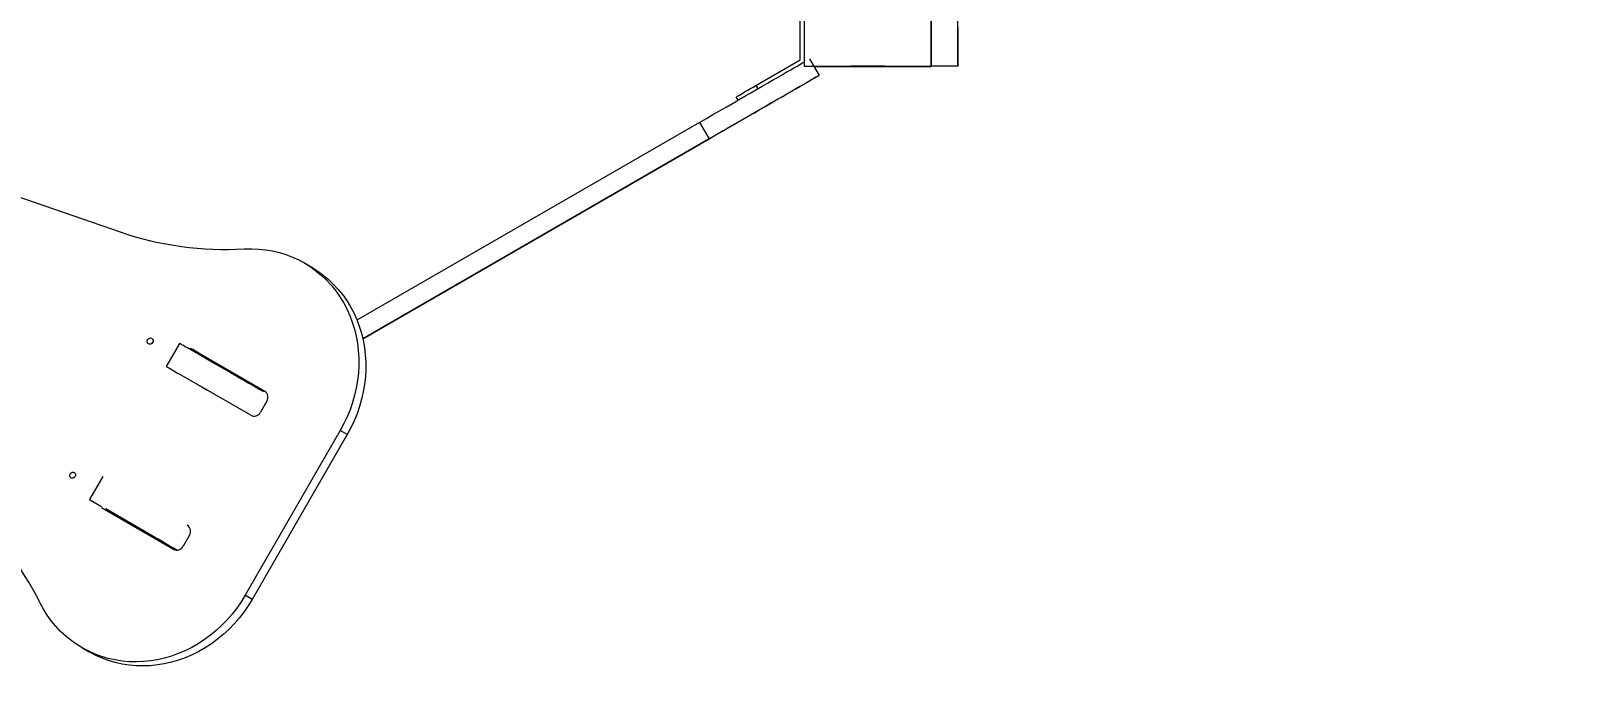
# Model space of a CAD drawing. Header units: millimetres. Extents: x -6431 to 4834, y -6422 to 4807.
# Drawn here: x 177 to 1394, y -1850 to -1339 of the extents above; entities that cross this region are included whole.
import ezdxf

# ---------------------------------------------------------------- set-up
doc = ezdxf.new("R2010")
doc.units = ezdxf.units.MM
for name, color, linetype in [('DIKOM_ОБЪЕКТ', 7, 'Continuous'), ('DIKOM_РАЗМЕР_ЗОНА', 7, 'Continuous'), ('DIKOM_РАЗМЕР_ОБЪЕКТА', 7, 'Continuous')]:
    doc.layers.add(name, color=color, linetype=linetype)
doc.styles.add('style1', font='arial.ttf', dxfattribs={"width": 0.8})
doc.dimstyles.new('1-50', dxfattribs={"dimtxt": 300, "dimasz": 200, "dimexe": 100, "dimexo": 0, "dimgap": 100, "dimtad": 0, "dimdec": 0, "dimtxsty": 'style1', "dimcen": 0, "dimclrd": 7, "dimclre": 7, "dimadec": 1, "dimazin": 2, "dimtfac": 1, "dimtdec": 0, "dimtmove": 1, "dimatfit": 3, "dimfxl": 0, "dimlwd": 25, "dimlwe": 18, "dimarcsym": 0})

# ---------------------------------------------------------------- blocks, each defined once
blk = doc.blocks.new('*D13')
at = {"layer": 'Defpoints', "color": 0, "transparency": 16777216}
for p in [(-3965.6, 378.4), (3334.4, -1220.4), (3334.4, -3843.4)]:
    blk.add_point(p, dxfattribs=at)
at = {"layer": 'DIKOM_РАЗМЕР_ОБЪЕКТА', "color": 7, "lineweight": 18, "transparency": 16777216}
for p, q in [((-3965.6, 378.4), (-3965.6, -3943.4)), ((3334.4, -1220.4), (3334.4, -3943.4))]:
    blk.add_line(p, q, dxfattribs=at)
at = {"layer": 'DIKOM_РАЗМЕР_ОБЪЕКТА', "color": 7, "lineweight": 25, "transparency": 16777216}
for p, q in [((-3765.6, -3843.4), (-182.1, -3843.4)), ((3134.4, -3843.4), (731.8, -3843.4))]:
    blk.add_line(p, q, dxfattribs=at)
at = {"layer": 'DIKOM_РАЗМЕР_ОБЪЕКТА', "color": 7, "transparency": 16777216}
for points in [[(-3765.6, -3810), (-3765.6, -3876.7), (-3965.6, -3843.4)], [(3134.4, -3810), (3134.4, -3876.7), (3334.4, -3843.4)]]:
    blk.add_solid(points, dxfattribs=at)
at = {"layer": 'DIKOM_РАЗМЕР_ОБЪЕКТА', "color": 0, "transparency": 16777216, "insert": (274.9, -3843.4), "char_height": 300, "attachment_point": 5, "style": 'style1'}
blk.add_mtext('7300', dxfattribs=at)
blk = doc.blocks.new('*D16')
at = {"layer": 'Defpoints', "color": 0, "transparency": 16777216}
for p in [(-5966.6, 409.6), (4834.4, -963.9), (4834.4, -6224.9)]:
    blk.add_point(p, dxfattribs=at)
at = {"layer": 'DIKOM_РАЗМЕР_ЗОНА', "color": 7, "lineweight": 18, "transparency": 16777216}
for p, q in [((-5966.6, 409.6), (-5966.6, -6324.9)), ((4834.4, -963.9), (4834.4, -6324.9))]:
    blk.add_line(p, q, dxfattribs=at)
at = {"layer": 'DIKOM_РАЗМЕР_ЗОНА', "color": 7, "lineweight": 25, "transparency": 16777216}
for p, q in [((-5766.6, -6224.9), (924.4, -6224.9)), ((4634.4, -6224.9), (2004.2, -6224.9))]:
    blk.add_line(p, q, dxfattribs=at)
at = {"layer": 'DIKOM_РАЗМЕР_ЗОНА', "color": 7, "transparency": 16777216}
for points in [[(-5766.6, -6191.5), (-5766.6, -6258.2), (-5966.6, -6224.9)], [(4634.4, -6191.5), (4634.4, -6258.2), (4834.4, -6224.9)]]:
    blk.add_solid(points, dxfattribs=at)
at = {"layer": 'DIKOM_РАЗМЕР_ЗОНА', "color": 0, "transparency": 16777216, "insert": (1464.3, -6224.9), "char_height": 300, "attachment_point": 5, "style": 'style1'}
blk.add_mtext('10800', dxfattribs=at)

msp = doc.modelspace()

# ---------------------------------------------------------------- linework, layer by layer
at = {"layer": 'DIKOM_ОБЪЕКТ', "color": 7, "linetype": 'Continuous', "lineweight": 15}
for p, q in [((785.7, -1266.8), (785.7, -1366.8)), ((885.7, -1366.8), (885.7, -1266.8)), ((782.7, -1361.9), (782.7, -1321.6)), ((747.8, -1382), (782.7, -1361.9)), ((790, -1361.1), (797.5, -1374.1)), ((785.7, -1366.8), (885.7, -1366.8)), ((793.5, -1367), (885.7, -1367)), ((797.5, -1374.1), (797.5, -1374.1)), ((906.7, -1366.8), (885.7, -1366.8)), ((885.7, -1366.8), (885.7, -1366.9)), ((885.7, -1366.8), (885.7, -1367)), ((906.7, -1366.9), (885.7, -1366.9)), ((885.7, -1367), (885.7, -1366.9)), ((906.7, -1366.9), (906.7, -1366.8)), ((747.8, -1382), (749.3, -1384.6)), ((733.7, -1393.6), (732.2, -1391)), ((732.3, -1391), (732.3, -1391)), ((733.7, -1393.6), (732.3, -1391)), ((703.4, -1411.1), (433.5, -1566.9)), ((703.4, -1411.1), (710.9, -1424.1)), ((710.9, -1424.1), (438.1, -1581.6)), ((438.2, -1581.7), (710.9, -1424.2)), ((693.6, -1434.1), (693.6, -1434.1)), ((693.6, -1434.1), (693.6, -1434.1)), ((101.4, -1447.3), (247.1, -1497.4)), ((607, -1484.1), (607, -1484.1)), ((397.5, -1525), (392, -1521.8)), ((520.4, -1534.1), (520.4, -1534.1)), ((520.4, -1534.1), (520.4, -1534.1)), ((293.8, -1585.2), (283.3, -1603.4)), ((304.3, -1590.1), (360.9, -1622.8)), ((309.8, -1593.3), (304.3, -1590.1)), ((309.8, -1593.3), (361, -1622.8)), ((309.8, -1593.3), (346.9, -1614.7)), ((286.6, -1605.3), (292.8, -1608.9)), ((349.9, -1641.8), (293.3, -1609.2)), ((346.4, -1615.5), (346.9, -1614.7)), ((362.6, -1630.7), (357.6, -1639.3)), ((420.4, -1653.7), (345.4, -1783.6)), ((425.9, -1656.9), (420.4, -1653.7)), ((425.9, -1656.9), (350.9, -1786.8)), ((233.3, -1690), (222.8, -1708.2)), ((226.1, -1710.1), (232.3, -1713.6)), ((288.9, -1747.5), (232.3, -1714.8)), ((275.4, -1738.5), (235.7, -1715.6)), ((274.9, -1739.4), (275.4, -1738.5)), ((301.6, -1736.3), (296.6, -1745)), ((350.9, -1786.8), (345.4, -1783.6)), ((216.9, -1824.9), (222.4, -1828))]:
    msp.add_line(p, q, dxfattribs=at)
at = {"layer": 'DIKOM_ОБЪЕКТ', "color": 7, "linetype": 'Continuous', "lineweight": 15, "flags": 128}
for points in [[(885.7, -1316.8), (885.7, -1321.1), (885.7, -1325.4), (885.7, -1329.7), (885.7, -1333.9), (885.7, -1337.9), (885.7, -1341.8), (885.7, -1345.4), (885.7, -1348.9), (885.7, -1352.1), (885.7, -1355.1), (885.7, -1357.7), (885.7, -1360.1), (885.7, -1362.1), (885.7, -1363.7), (885.7, -1365.1), (885.7, -1366), (885.7, -1366.6), (885.7, -1366.8)], [(906.7, -1366.8), (906.7, -1366.6), (906.7, -1366), (906.7, -1365.1), (906.7, -1363.7), (906.7, -1362.1), (906.7, -1360.1), (906.7, -1357.7), (906.7, -1355.1), (906.7, -1352.1), (906.7, -1348.9), (906.7, -1345.4), (906.7, -1341.8), (906.7, -1337.9), (906.7, -1333.9), (906.7, -1329.7), (906.7, -1325.4), (906.7, -1321.1), (906.7, -1316.8)], [(906.7, -1336.3), (906.7, -1338), (906.7, -1341.9), (906.7, -1345.6), (906.7, -1349), (906.7, -1352.2), (906.7, -1355.2), (906.7, -1357.8), (906.7, -1360.2), (906.7, -1362.2), (906.7, -1363.9), (906.7, -1365.2), (906.7, -1366.1), (906.7, -1366.7), (906.7, -1366.9)], [(703.4, -1411.1), (708.7, -1408), (713.9, -1405), (719, -1402.1), (724.2, -1399.1), (729.2, -1396.2), (734.1, -1393.3), (739, -1390.5), (743.7, -1387.8), (748.2, -1385.2), (752.6, -1382.7), (756.8, -1380.2), (760.9, -1377.9), (764.7, -1375.7), (768.3, -1373.6), (771.6, -1371.7), (774.7, -1369.9), (777.6, -1368.3), (780.1, -1366.8), (782.4, -1365.5), (784.4, -1364.3), (785.7, -1363.6)], [(710.9, -1424.1), (716.2, -1421), (721.4, -1418), (726.5, -1415), (731.7, -1412.1), (736.7, -1409.2), (741.6, -1406.3), (746.5, -1403.5), (751.2, -1400.8), (755.7, -1398.2), (760.1, -1395.7), (764.3, -1393.2), (768.4, -1390.9), (772.2, -1388.7), (775.8, -1386.6), (779.1, -1384.7), (782.2, -1382.9), (785.1, -1381.3), (787.6, -1379.8), (789.9, -1378.5), (791.9, -1377.3), (793.6, -1376.3), (795, -1375.5), (796.1, -1374.9), (796.9, -1374.4), (797.4, -1374.2), (797.5, -1374.1)], [(797.5, -1374.1), (797.4, -1374.2), (796.9, -1374.5), (796.1, -1375), (795, -1375.6), (793.6, -1376.4), (791.9, -1377.4), (789.9, -1378.6), (787.6, -1379.9), (785.1, -1381.4), (782.2, -1383), (779.1, -1384.8), (775.8, -1386.7), (772.2, -1388.8), (768.4, -1391), (764.3, -1393.3), (760.1, -1395.8), (755.7, -1398.3), (751.2, -1400.9), (746.5, -1403.6), (741.6, -1406.4), (736.7, -1409.3), (731.7, -1412.2), (726.6, -1415.1), (721.4, -1418.1), (716.2, -1421.1), (710.9, -1424.2)], [(849.2, -1366.9), (849, -1366.9), (848.5, -1366.9), (847.6, -1366.9), (846.4, -1366.9), (844.9, -1366.9), (843.1, -1366.9), (841.1, -1366.9), (839, -1366.9), (836.8, -1366.9), (834.6, -1366.9), (832.4, -1366.9), (830.3, -1366.9), (828.3, -1366.9), (826.6, -1366.9), (825.1, -1366.9), (823.8, -1366.9), (822.9, -1366.9), (822.4, -1366.9), (822.2, -1366.9), (822.4, -1366.9), (822.9, -1366.9), (823.8, -1366.9), (825.1, -1366.9), (826.6, -1366.9), (828.3, -1366.9), (830.3, -1366.9), (832.4, -1366.9), (834.6, -1366.9), (836.8, -1366.9), (839, -1366.9), (841.1, -1366.9), (843.1, -1366.9), (844.9, -1366.9), (846.4, -1366.9), (847.6, -1366.9), (848.5, -1366.9), (849, -1366.9), (849.2, -1366.9)], [(840.7, -1367), (840.5, -1367), (840, -1367), (839.1, -1367), (838, -1367), (836.7, -1367), (835.4, -1367), (834, -1367), (832.8, -1367), (831.8, -1367), (831.1, -1367), (830.8, -1367), (830.8, -1367), (831.1, -1367), (831.8, -1367), (832.8, -1367), (834, -1367), (835.4, -1367), (836.7, -1367), (838, -1367), (839.1, -1367), (840, -1367), (840.5, -1367), (840.7, -1367)], [(732.2, -1391), (732.4, -1390.9), (732.9, -1390.6), (733.7, -1390.2), (734.7, -1389.6), (736.1, -1388.8), (737.6, -1387.9), (739.4, -1386.9), (741.4, -1385.7), (743.4, -1384.5), (745.6, -1383.3), (747.8, -1382)], [(755.1, -1398.6), (755.3, -1398.5), (755.7, -1398.2), (756.4, -1397.8), (757.3, -1397.3), (758.3, -1396.7), (759.3, -1396.1), (760.3, -1395.6), (761.1, -1395.1), (761.7, -1394.8), (762, -1394.6), (762, -1394.6), (761.7, -1394.8), (761.1, -1395.1), (760.3, -1395.6), (759.3, -1396.1), (758.3, -1396.7), (757.3, -1397.3), (756.4, -1397.8), (755.7, -1398.2), (755.3, -1398.5), (755.1, -1398.6)], [(755.1, -1398.6), (755.3, -1398.5), (755.7, -1398.3), (756.4, -1397.9), (757.3, -1397.4), (758.3, -1396.8), (759.3, -1396.2), (760.3, -1395.6), (761.1, -1395.2), (761.7, -1394.8), (762, -1394.7), (762, -1394.7), (761.7, -1394.8), (761.1, -1395.2), (760.3, -1395.6), (759.3, -1396.2), (758.3, -1396.8), (757.3, -1397.4), (756.4, -1397.9), (755.7, -1398.3), (755.3, -1398.5), (755.1, -1398.6)], [(693.6, -1434.1), (693.5, -1434.2), (693, -1434.5), (692.2, -1434.9), (691.1, -1435.6), (689.8, -1436.4), (688.1, -1437.3), (686.2, -1438.4), (684, -1439.7), (681.6, -1441.1), (678.9, -1442.6), (676.1, -1444.3), (673, -1446), (669.8, -1447.9), (666.5, -1449.8), (663, -1451.8), (659.4, -1453.9), (655.8, -1456), (652.2, -1458.1), (648.5, -1460.2), (644.8, -1462.3), (641.2, -1464.4), (637.6, -1466.5), (634.2, -1468.5), (630.8, -1470.4), (627.6, -1472.2), (624.6, -1474), (621.7, -1475.7), (619.1, -1477.2), (616.6, -1478.6), (614.4, -1479.9), (612.5, -1481), (610.9, -1481.9), (609.5, -1482.7), (608.4, -1483.3), (607.6, -1483.8), (607.2, -1484), (607, -1484.1)], [(607, -1484.1), (607.2, -1484), (607.6, -1483.7), (608.4, -1483.3), (609.5, -1482.7), (610.9, -1481.9), (612.5, -1480.9), (614.4, -1479.8), (616.6, -1478.5), (619.1, -1477.1), (621.7, -1475.6), (624.6, -1473.9), (627.6, -1472.2), (630.8, -1470.3), (634.2, -1468.4), (637.6, -1466.4), (641.2, -1464.3), (644.8, -1462.3), (648.5, -1460.1), (652.2, -1458), (655.8, -1455.9), (659.4, -1453.8), (663, -1451.8), (666.5, -1449.8), (669.8, -1447.8), (673, -1446), (676.1, -1444.2), (678.9, -1442.6), (681.6, -1441), (684, -1439.6), (686.2, -1438.4), (688.1, -1437.3), (689.8, -1436.3), (691.1, -1435.5), (692.2, -1434.9), (693, -1434.4), (693.5, -1434.2), (693.6, -1434.1)], [(344.9, -1510.8), (350.5, -1510.6), (356.1, -1510.9), (361.6, -1511.4), (367, -1512.3), (372.4, -1513.6), (377.6, -1515.2), (382.7, -1517.2), (387.7, -1519.5), (392.5, -1522.1), (397.1, -1525), (401.5, -1528.2), (405.7, -1531.7), (409.6, -1535.5), (413.4, -1539.5), (416.8, -1543.8), (420, -1548.4), (422.9, -1553.1), (425.5, -1558.1), (427.8, -1563.2), (429.8, -1568.5), (431.5, -1573.9), (432.9, -1579.5), (433.9, -1585.1), (434.6, -1590.9), (435, -1596.7), (435, -1602.6), (434.7, -1608.4), (434, -1614.3), (433, -1620.2), (431.7, -1626), (430.1, -1631.7), (428.1, -1637.4), (425.9, -1643), (423.3, -1648.4), (420.4, -1653.7)], [(397.5, -1525), (398, -1525.2), (402.6, -1528.2), (407, -1531.4), (411.2, -1534.9), (415.1, -1538.7), (418.8, -1542.7), (422.3, -1547), (425.5, -1551.5), (428.4, -1556.3), (431, -1561.2), (433.3, -1566.4), (435.3, -1571.6), (437, -1577.1), (438.4, -1582.6), (439.4, -1588.3), (440.1, -1594.1), (440.5, -1599.9), (440.5, -1605.7), (440.2, -1611.6), (439.5, -1617.5), (438.5, -1623.3), (437.2, -1629.2), (435.6, -1634.9), (433.6, -1640.6), (431.4, -1646.1), (428.8, -1651.6), (425.9, -1656.9)], [(520.4, -1534.1), (520.3, -1534.2), (519.8, -1534.5), (519, -1534.9), (517.9, -1535.6), (516.6, -1536.4), (514.9, -1537.3), (513, -1538.4), (510.8, -1539.7), (508.4, -1541.1), (505.7, -1542.6), (502.9, -1544.3), (499.8, -1546), (496.6, -1547.9), (493.3, -1549.8), (489.8, -1551.8), (486.2, -1553.9), (482.6, -1556), (479, -1558.1), (475.3, -1560.2), (471.6, -1562.3), (468, -1564.4), (464.4, -1566.5), (461, -1568.5), (457.6, -1570.4), (454.4, -1572.2), (451.4, -1574), (448.5, -1575.7), (445.9, -1577.2), (443.4, -1578.6), (441.2, -1579.9), (439.3, -1581), (438.1, -1581.6)], [(438.1, -1581.6), (439.3, -1580.9), (441.2, -1579.8), (443.4, -1578.5), (445.8, -1577.1), (448.5, -1575.6), (451.4, -1573.9), (454.4, -1572.2), (457.6, -1570.3), (461, -1568.4), (464.4, -1566.4), (468, -1564.3), (471.6, -1562.3), (475.3, -1560.1), (478.9, -1558), (482.6, -1555.9), (486.2, -1553.8), (489.8, -1551.8), (493.3, -1549.8), (496.6, -1547.8), (499.8, -1546), (502.9, -1544.2), (505.7, -1542.6), (508.4, -1541), (510.8, -1539.6), (513, -1538.4), (514.9, -1537.3), (516.6, -1536.3), (517.9, -1535.5), (519, -1534.9), (519.8, -1534.4), (520.3, -1534.2), (520.4, -1534.1)], [(272.6, -1584.5), (271.9, -1585.2), (271.1, -1585.7), (270.2, -1585.8), (269.3, -1585.5), (268.7, -1584.9), (268.3, -1584.1), (268.3, -1583.1), (268.6, -1582.2), (269.3, -1581.5), (270.1, -1581), (271, -1580.9), (271.8, -1581.2), (272.5, -1581.8), (272.9, -1582.6), (272.9, -1583.6), (272.6, -1584.5)], [(359.9, -1623.3), (358.3, -1622.4), (356.5, -1621.4), (354.5, -1620.2), (352.2, -1618.9), (349.7, -1617.4), (347, -1615.9), (344.1, -1614.2), (341.1, -1612.5), (338, -1610.7), (334.7, -1608.8), (331.5, -1606.9), (328.2, -1605), (324.9, -1603.1), (321.6, -1601.3), (318.4, -1599.4), (315.3, -1597.6), (312.3, -1595.9), (309.5, -1594.2), (306.8, -1592.7), (304.4, -1591.3), (302.1, -1590), (300.1, -1588.8), (298.3, -1587.8), (296.8, -1586.9), (295.6, -1586.2), (294.7, -1585.7), (294.1, -1585.4), (293.8, -1585.2), (293.8, -1585.2)], [(283.3, -1603.4), (283.4, -1603.4), (283.7, -1603.6), (284.4, -1604), (285.3, -1604.5), (286.6, -1605.3)], [(315.5, -1622), (315.3, -1621.9), (314.9, -1621.6), (314.1, -1621.2), (313.2, -1620.6), (312.2, -1620.1), (311.3, -1619.5), (310.4, -1619), (309.8, -1618.7), (309.5, -1618.5), (309.5, -1618.5), (309.8, -1618.7), (310.4, -1619), (311.3, -1619.5), (312.2, -1620.1), (313.2, -1620.6), (314.1, -1621.2), (314.9, -1621.6), (315.3, -1621.9), (315.5, -1622)], [(347.7, -1616.4), (347.8, -1616.4), (348.8, -1615.8)], [(211.6, -1690.1), (210.9, -1690.9), (210.1, -1691.3), (209.2, -1691.4), (208.3, -1691.2), (207.7, -1690.6), (207.3, -1689.7), (207.3, -1688.8), (207.6, -1687.9), (208.3, -1687.1), (209.1, -1686.7), (210, -1686.6), (210.8, -1686.8), (211.5, -1687.4), (211.9, -1688.3), (211.9, -1689.2), (211.6, -1690.1)], [(222.8, -1708.2), (222.9, -1708.2), (223.2, -1708.4), (223.9, -1708.8), (224.8, -1709.3), (226.1, -1710.1)], [(255, -1726.8), (254.8, -1726.7), (254.4, -1726.4), (253.6, -1726), (252.7, -1725.4), (251.7, -1724.9), (250.8, -1724.3), (249.9, -1723.8), (249.3, -1723.5), (249, -1723.3), (249, -1723.3), (249.3, -1723.5), (249.9, -1723.8), (250.8, -1724.3), (251.7, -1724.9), (252.7, -1725.4), (253.6, -1726), (254.4, -1726.4), (254.8, -1726.7), (255, -1726.8)], [(291.9, -1748.1), (291.7, -1748), (288.6, -1746.2), (285.7, -1744.5), (283.1, -1743), (280.8, -1741.7), (278.8, -1740.5), (277.1, -1739.5), (275.7, -1738.8), (275.4, -1738.5)], [(345.4, -1783.6), (342.3, -1788.7), (338.9, -1793.7), (335.2, -1798.4), (331.3, -1802.9), (327.1, -1807.2), (322.7, -1811.3), (318.1, -1815), (313.4, -1818.5), (308.4, -1821.7), (303.4, -1824.6), (298.1, -1827.2), (292.8, -1829.5), (287.4, -1831.5), (281.9, -1833.1), (276.3, -1834.3), (270.8, -1835.2), (265.2, -1835.8), (259.6, -1836), (254, -1835.9), (248.5, -1835.4), (243, -1834.5), (237.7, -1833.3), (232.4, -1831.8), (227.3, -1829.9), (222.3, -1827.7), (217.5, -1825.2), (212.8, -1822.3), (208.4, -1819.2), (204.1, -1815.7), (200.1, -1812), (196.3, -1808), (192.8, -1803.8), (189.6, -1799.3), (186.6, -1794.6), (183.9, -1789.7)], [(350.9, -1786.8), (347.8, -1791.9), (344.4, -1796.8), (340.7, -1801.6), (336.8, -1806.1), (332.6, -1810.4), (328.2, -1814.4), (323.6, -1818.2), (318.9, -1821.7), (313.9, -1824.9), (308.9, -1827.8), (303.6, -1830.4), (298.3, -1832.7), (292.9, -1834.6), (287.4, -1836.2), (281.8, -1837.5), (276.3, -1838.4), (270.7, -1839), (265.1, -1839.2), (259.5, -1839), (254, -1838.5), (248.5, -1837.7), (243.2, -1836.5), (237.9, -1835), (232.8, -1833.1), (227.8, -1830.9), (223, -1828.3), (222.4, -1828)]]:
    msp.add_lwpolyline(points, dxfattribs=at)
at = {"layer": 'DIKOM_ОБЪЕКТ', "color": 7, "linetype": 'Continuous', "lineweight": 15}
for centre, radius, start, end in [((330, -1254.6), 256.6, 251.1399, 273.332), ((301.8, -1594.5), 5.08, 60.2552, 96.4361), ((307.3, -1597.7), 5.08, 60.2451, 96.3981), ((357.7, -1627.6), 5.74, 327.3242, 57.0513), ((352.5, -1636.7), 5.74, 242.9561, 332.6748), ((-45.3, -1904.8), 256.6, 26.6726, 48.8669), ((296.7, -1733.2), 5.74, 327.3234, 57.0521), ((291.5, -1742.3), 5.74, 242.9561, 332.6748)]:
    msp.add_arc(centre, radius, start, end, dxfattribs=at)

# ---------------------------------------------------------------- dimensions: what is measured, and where the dimension line sits
at = {"layer": 'DIKOM_РАЗМЕР_ЗОНА'}
dim = msp.add_linear_dim(base=(4834.4, -6224.9), p1=(-5966.6, 409.6), p2=(4834.4, -963.9), text='10800', dimstyle='1-50', override={"dimscale": 1, "dimtix": 0, "dimtofl": 1, "dimtmove": 1, "dimatfit": 3}, dxfattribs=at)
dim.commit()
dim.dimension.update_dxf_attribs({"geometry": '*D16', "text_midpoint": (1464.3, -6224.9), "dimtype": 160})
at = {"layer": 'DIKOM_РАЗМЕР_ОБЪЕКТА'}
dim = msp.add_linear_dim(base=(3334.4, -3843.4), p1=(-3965.6, 378.4), p2=(3334.4, -1220.4), dimstyle='1-50', override={"dimscale": 1, "dimtix": 0, "dimtofl": 1, "dimtmove": 1, "dimatfit": 3}, dxfattribs=at)
dim.commit()
dim.dimension.update_dxf_attribs({"geometry": '*D13', "text_midpoint": (274.9, -3843.4), "dimtype": 160})

doc.saveas('drawing.dxf')
